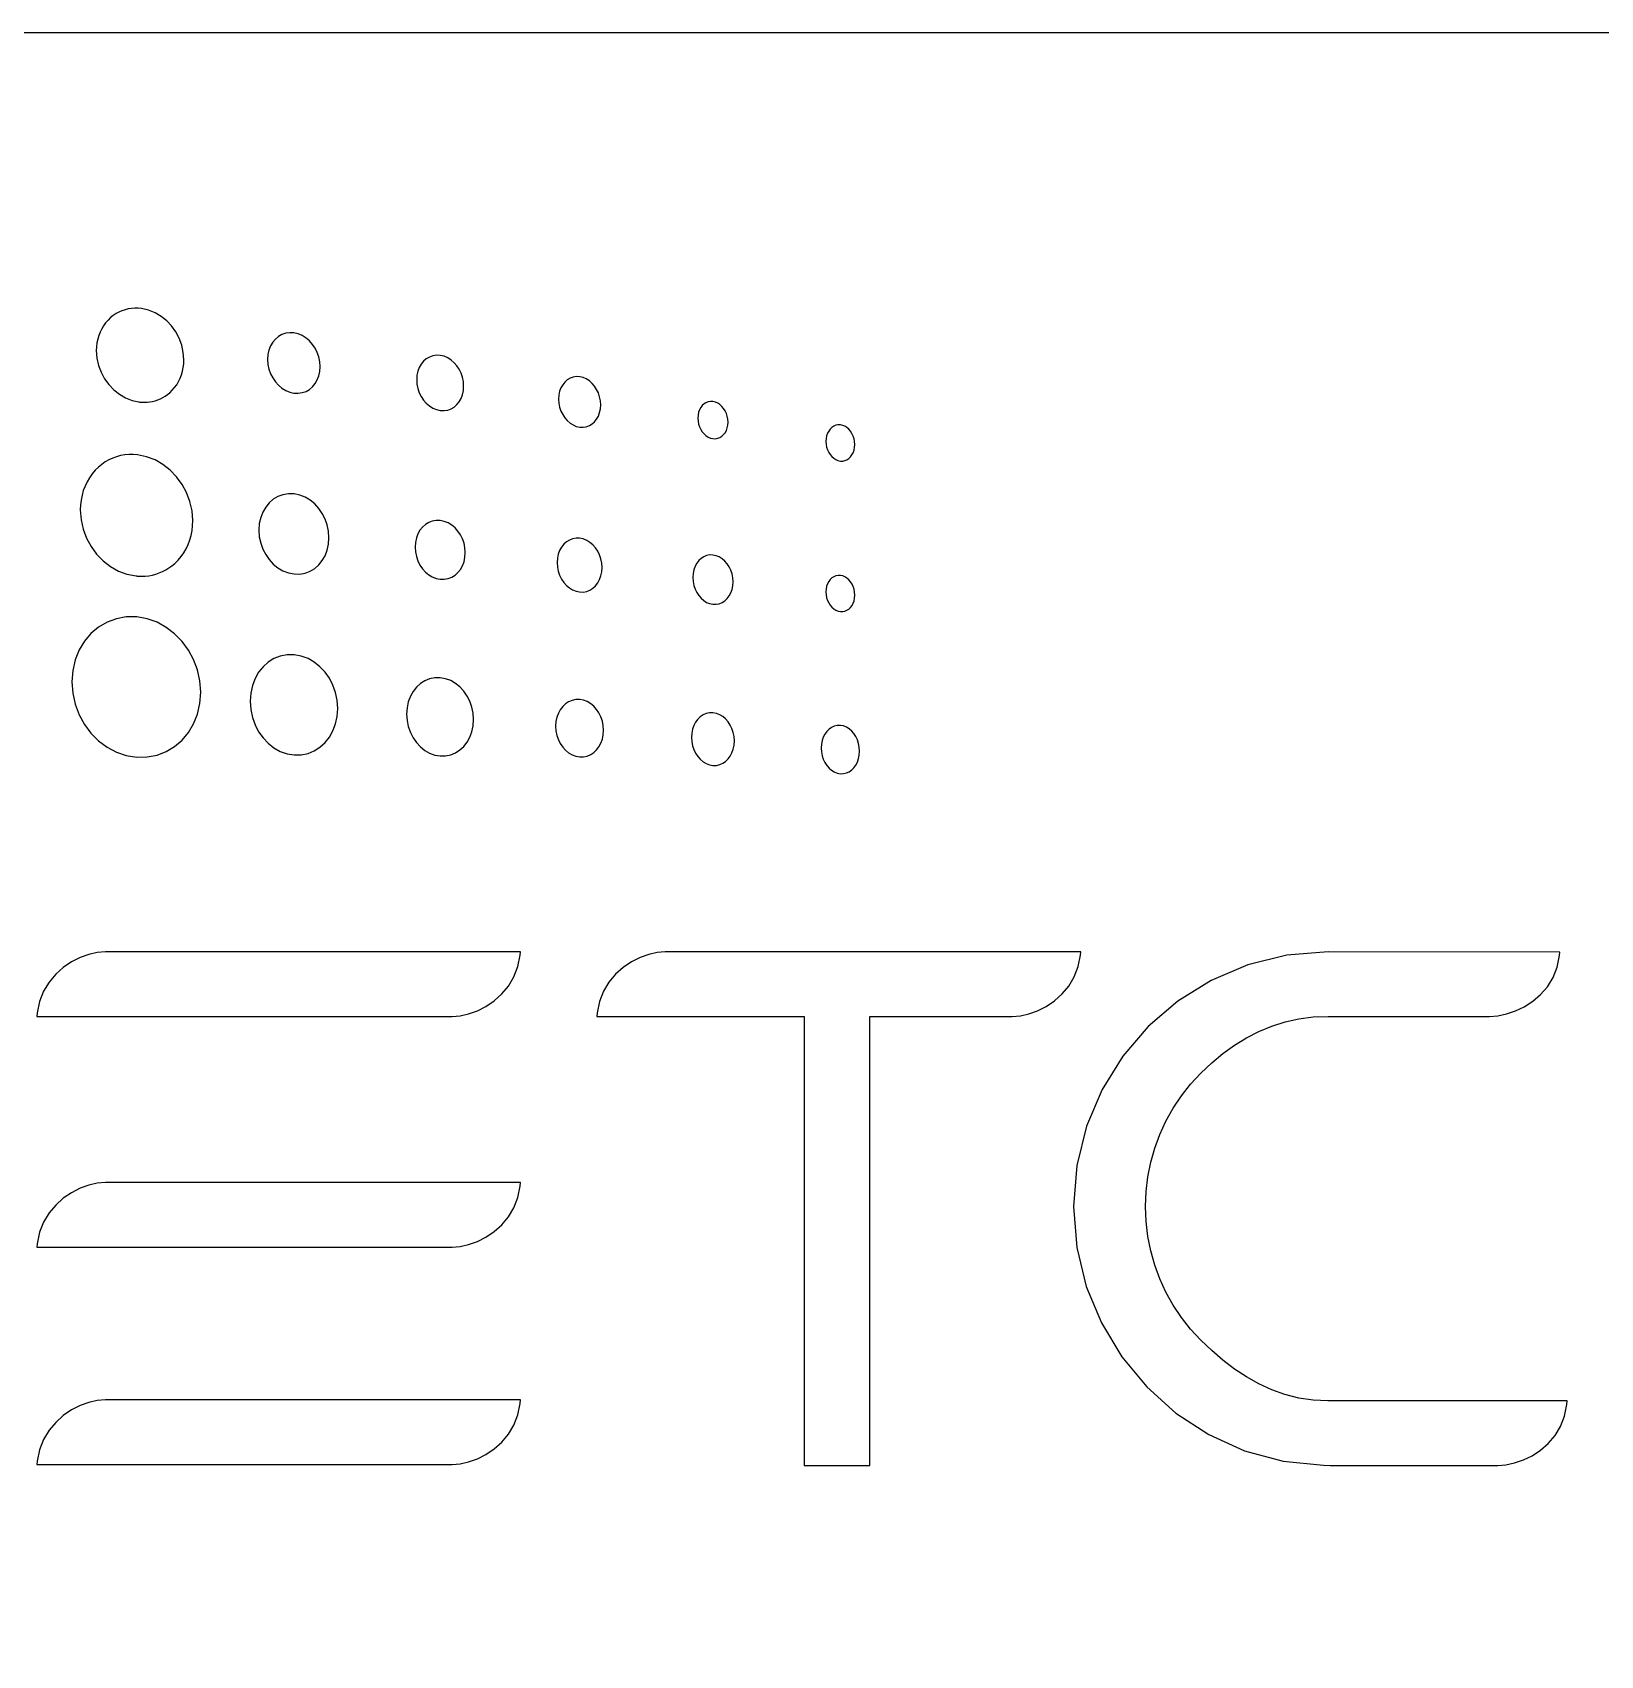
# Model space of a CAD drawing. Header units: inches. Extents: x 0.6 to 61.5, y 0.9 to 41.7.
# Drawn here: x 3.3992 to 3.8507, y 36.6712 to 37.1385 of the extents above; entities that cross this region are included whole.
import ezdxf

# ---------------------------------------------------------------- set-up
doc = ezdxf.new("R2010")
doc.units = ezdxf.units.IN
doc.header["$MEASUREMENT"] = 0
doc.layers.add('ARTWORK', color=2, linetype='Continuous')

msp = doc.modelspace()

# ---------------------------------------------------------------- linework, layer by layer
at = {"layer": 'ARTWORK'}
for points in [[(3.08339, 37.13846), (7.21339, 37.13846), (7.21339, 35.20646), (3.08339, 35.20646), (3.08339, 37.13846)], [(3.42987, 37.03209), (3.42987, 37.03209), (3.43002, 37.03207), (3.43018, 37.03205), (3.43034, 37.03204), (3.43049, 37.03202), (3.43065, 37.03201), (3.4308, 37.032), (3.43096, 37.03199), (3.43111, 37.03199), (3.43127, 37.03198), (3.43142, 37.03198), (3.43142, 37.03198), (3.43223, 37.03201), (3.43303, 37.0321), (3.43381, 37.03224), (3.43458, 37.03243), (3.43532, 37.03268), (3.43605, 37.03299), (3.43675, 37.03334), (3.43743, 37.03375), (3.43809, 37.03421), (3.43871, 37.03472), (3.43871, 37.03472), (3.43946, 37.03544), (3.44013, 37.03622), (3.44073, 37.03706), (3.44127, 37.03796), (3.44172, 37.03891), (3.4421, 37.0399), (3.4424, 37.04093), (3.44262, 37.04199), (3.44275, 37.04308), (3.4428, 37.04419), (3.4428, 37.04419), (3.44264, 37.04636), (3.44219, 37.04844), (3.44146, 37.05043), (3.44048, 37.05227), (3.43927, 37.05396), (3.43786, 37.05545), (3.43627, 37.05673), (3.43451, 37.05775), (3.43263, 37.0585), (3.43063, 37.05895), (3.43063, 37.05895), (3.42964, 37.05905), (3.42867, 37.05907), (3.42771, 37.05901), (3.42677, 37.05886), (3.42585, 37.05864), (3.42496, 37.05834), (3.42409, 37.05797), (3.42326, 37.05751), (3.42247, 37.05699), (3.42171, 37.05638), (3.42171, 37.05638), (3.42096, 37.05567), (3.42028, 37.05488), (3.41967, 37.05404), (3.41913, 37.05313), (3.41867, 37.05218), (3.41829, 37.05119), (3.41799, 37.05015), (3.41777, 37.04908), (3.41763, 37.04798), (3.41759, 37.04686), (3.41759, 37.04686), (3.41775, 37.04471), (3.41822, 37.04262), (3.41896, 37.04064), (3.41996, 37.03878), (3.42119, 37.03709), (3.42262, 37.03559), (3.42423, 37.0343), (3.42599, 37.03327), (3.42788, 37.03253), (3.42987, 37.03209), (3.42987, 37.03209)], [(3.4745, 37.03464), (3.4745, 37.03464), (3.47573, 37.03459), (3.47689, 37.03476), (3.47798, 37.03514), (3.47896, 37.03571), (3.47984, 37.03646), (3.48059, 37.03736), (3.48121, 37.03841), (3.48166, 37.03959), (3.48195, 37.04088), (3.48204, 37.04226), (3.48204, 37.04226), (3.48195, 37.04367), (3.48166, 37.04504), (3.48121, 37.04634), (3.48059, 37.04756), (3.47984, 37.04867), (3.47896, 37.04965), (3.47798, 37.05049), (3.47689, 37.05117), (3.47573, 37.05166), (3.4745, 37.05194), (3.4745, 37.05194), (3.47327, 37.052), (3.47211, 37.05184), (3.47102, 37.05147), (3.47002, 37.0509), (3.46914, 37.05016), (3.46838, 37.04925), (3.46776, 37.0482), (3.46729, 37.04702), (3.46701, 37.04572), (3.46691, 37.04433), (3.46691, 37.04433), (3.46701, 37.04291), (3.46729, 37.04153), (3.46776, 37.04022), (3.46838, 37.039), (3.46914, 37.03789), (3.47002, 37.0369), (3.47102, 37.03607), (3.47211, 37.0354), (3.47327, 37.03491), (3.4745, 37.03464), (3.4745, 37.03464)], [(3.51662, 37.02963), (3.51662, 37.02963), (3.51771, 37.02959), (3.51875, 37.02975), (3.51972, 37.0301), (3.5206, 37.03062), (3.52139, 37.03131), (3.52206, 37.03214), (3.5226, 37.0331), (3.52301, 37.03418), (3.52327, 37.03536), (3.52335, 37.03663), (3.52335, 37.03663), (3.52327, 37.03792), (3.52301, 37.03918), (3.5226, 37.04037), (3.52206, 37.04148), (3.52139, 37.04249), (3.5206, 37.04339), (3.51972, 37.04416), (3.51875, 37.04477), (3.51771, 37.04522), (3.51662, 37.04548), (3.51662, 37.04548), (3.51551, 37.04553), (3.51447, 37.04537), (3.51349, 37.04502), (3.5126, 37.0445), (3.51181, 37.04382), (3.51113, 37.04299), (3.51058, 37.04202), (3.51017, 37.04094), (3.50991, 37.03975), (3.50983, 37.03848), (3.50983, 37.03848), (3.50991, 37.03718), (3.51017, 37.03592), (3.51058, 37.03473), (3.51113, 37.03361), (3.51181, 37.0326), (3.5126, 37.0317), (3.51349, 37.03093), (3.51447, 37.03032), (3.51551, 37.02988), (3.51662, 37.02963), (3.51662, 37.02963)], [(3.55676, 37.02482), (3.55676, 37.02482), (3.55774, 37.02479), (3.55867, 37.02494), (3.55954, 37.02526), (3.56033, 37.02574), (3.56104, 37.02637), (3.56164, 37.02713), (3.56213, 37.02802), (3.5625, 37.02901), (3.56273, 37.03009), (3.56281, 37.03125), (3.56281, 37.03125), (3.56273, 37.03244), (3.5625, 37.03358), (3.56213, 37.03467), (3.56164, 37.03569), (3.56104, 37.03662), (3.56033, 37.03744), (3.55954, 37.03814), (3.55867, 37.0387), (3.55774, 37.0391), (3.55676, 37.03934), (3.55676, 37.03934), (3.55578, 37.03938), (3.55485, 37.03924), (3.55397, 37.03892), (3.55318, 37.03844), (3.55247, 37.03781), (3.55186, 37.03705), (3.55136, 37.03616), (3.55099, 37.03517), (3.55076, 37.03408), (3.55068, 37.03291), (3.55068, 37.03291), (3.55076, 37.03172), (3.55099, 37.03057), (3.55136, 37.02947), (3.55186, 37.02845), (3.55247, 37.02753), (3.55318, 37.0267), (3.55397, 37.02601), (3.55485, 37.02545), (3.55578, 37.02505), (3.55676, 37.02482), (3.55676, 37.02482)], [(3.59512, 37.02153), (3.59512, 37.02153), (3.59583, 37.0215), (3.5965, 37.02161), (3.59712, 37.02185), (3.59769, 37.02221), (3.5982, 37.02267), (3.59863, 37.02323), (3.59898, 37.02388), (3.59925, 37.02461), (3.59941, 37.02541), (3.59947, 37.02626), (3.59947, 37.02626), (3.59941, 37.02713), (3.59925, 37.02797), (3.59898, 37.02877), (3.59863, 37.02952), (3.5982, 37.0302), (3.59769, 37.0308), (3.59712, 37.03131), (3.5965, 37.03172), (3.59583, 37.03201), (3.59512, 37.03218), (3.59512, 37.03218), (3.59442, 37.0322), (3.59375, 37.03209), (3.59312, 37.03185), (3.59255, 37.0315), (3.59205, 37.03104), (3.59161, 37.03047), (3.59126, 37.02983), (3.591, 37.0291), (3.59083, 37.0283), (3.59077, 37.02744), (3.59077, 37.02744), (3.59083, 37.02657), (3.591, 37.02573), (3.59126, 37.02493), (3.59161, 37.02418), (3.59205, 37.0235), (3.59255, 37.0229), (3.59312, 37.02239), (3.59375, 37.02198), (3.59442, 37.02169), (3.59512, 37.02153), (3.59512, 37.02153)], [(3.63181, 37.01507), (3.63181, 37.01507), (3.63248, 37.01506), (3.63312, 37.01519), (3.63372, 37.01544), (3.63426, 37.01581), (3.63475, 37.01627), (3.63516, 37.01683), (3.6355, 37.01748), (3.63575, 37.0182), (3.63591, 37.01898), (3.63596, 37.01982), (3.63596, 37.01982), (3.63591, 37.02067), (3.63575, 37.02149), (3.6355, 37.02226), (3.63516, 37.02298), (3.63475, 37.02363), (3.63426, 37.02421), (3.63372, 37.02469), (3.63312, 37.02507), (3.63248, 37.02534), (3.63181, 37.02549), (3.63181, 37.02549), (3.63113, 37.02549), (3.63049, 37.02536), (3.62989, 37.02511), (3.62935, 37.02475), (3.62886, 37.02428), (3.62845, 37.02371), (3.62811, 37.02307), (3.62786, 37.02235), (3.6277, 37.02156), (3.62764, 37.02072), (3.62764, 37.02072), (3.6277, 37.01987), (3.62786, 37.01905), (3.62811, 37.01828), (3.62845, 37.01756), (3.62886, 37.01691), (3.62935, 37.01634), (3.62989, 37.01586), (3.63049, 37.01548), (3.63113, 37.01521), (3.63181, 37.01507), (3.63181, 37.01507)], [(3.42902, 36.982), (3.42902, 36.982), (3.42918, 36.98199), (3.42934, 36.98197), (3.4295, 36.98196), (3.42965, 36.98195), (3.42981, 36.98194), (3.42996, 36.98193), (3.43012, 36.98193), (3.43027, 36.98192), (3.43043, 36.98192), (3.43058, 36.98192), (3.43058, 36.98192), (3.43164, 36.98196), (3.43269, 36.98207), (3.43372, 36.98226), (3.43473, 36.98252), (3.43571, 36.98286), (3.43667, 36.98327), (3.43759, 36.98375), (3.43849, 36.9843), (3.43934, 36.98491), (3.44016, 36.9856), (3.44016, 36.9856), (3.44111, 36.98654), (3.44197, 36.98756), (3.44275, 36.98865), (3.44342, 36.98982), (3.44401, 36.99105), (3.44449, 36.99234), (3.44487, 36.99367), (3.44515, 36.99505), (3.44532, 36.99646), (3.44537, 36.99791), (3.44537, 36.99791), (3.44516, 37.0007), (3.44456, 37.0034), (3.44359, 37.00597), (3.4423, 37.00836), (3.44071, 37.01054), (3.43886, 37.01247), (3.43677, 37.0141), (3.4345, 37.0154), (3.43205, 37.01633), (3.42948, 37.01685), (3.42948, 37.01685), (3.42823, 37.01694), (3.427, 37.01694), (3.42578, 37.01683), (3.42459, 37.01662), (3.42343, 37.01631), (3.42231, 37.0159), (3.42122, 37.0154), (3.42017, 37.0148), (3.41917, 37.01412), (3.41822, 37.01334), (3.41822, 37.01334), (3.41726, 37.0124), (3.41639, 37.01138), (3.41561, 37.01028), (3.41493, 37.00911), (3.41434, 37.00787), (3.41385, 37.00658), (3.41347, 37.00523), (3.41319, 37.00385), (3.41303, 37.00243), (3.41297, 37.00098), (3.41297, 37.00098), (3.41318, 36.99815), (3.41379, 36.99542), (3.41476, 36.99283), (3.41607, 36.99043), (3.41767, 36.98824), (3.41955, 36.98632), (3.42165, 36.98469), (3.42395, 36.98341), (3.42642, 36.9825), (3.42902, 36.982), (3.42902, 36.982)], [(3.47453, 36.98255), (3.47453, 36.98255), (3.47616, 36.98253), (3.47771, 36.9828), (3.47915, 36.98335), (3.48046, 36.98415), (3.48163, 36.98517), (3.48264, 36.9864), (3.48345, 36.98782), (3.48406, 36.9894), (3.48444, 36.99113), (3.48457, 36.99298), (3.48457, 36.99298), (3.48444, 36.99485), (3.48406, 36.99666), (3.48345, 36.99838), (3.48264, 36.99998), (3.48163, 37.00143), (3.48046, 37.00271), (3.47915, 37.0038), (3.47771, 37.00466), (3.47616, 37.00527), (3.47453, 37.00561), (3.47453, 37.00561), (3.47289, 37.00565), (3.47133, 37.00539), (3.46988, 37.00485), (3.46855, 37.00406), (3.46737, 37.00304), (3.46635, 37.00181), (3.46553, 37.00038), (3.46491, 36.99879), (3.46452, 36.99705), (3.46439, 36.99518), (3.46439, 36.99518), (3.46452, 36.99329), (3.46491, 36.99147), (3.46553, 36.98974), (3.46635, 36.98813), (3.46737, 36.98668), (3.46855, 36.9854), (3.46988, 36.98432), (3.47133, 36.98346), (3.47289, 36.98286), (3.47453, 36.98255), (3.47453, 36.98255)], [(3.5166, 36.98104), (3.5166, 36.98104), (3.51777, 36.98103), (3.51888, 36.98123), (3.51992, 36.98163), (3.52086, 36.98222), (3.5217, 36.98297), (3.52242, 36.98388), (3.52301, 36.98492), (3.52345, 36.98608), (3.52372, 36.98735), (3.52381, 36.98871), (3.52381, 36.98871), (3.52372, 36.99008), (3.52345, 36.99141), (3.52301, 36.99267), (3.52242, 36.99384), (3.5217, 36.9949), (3.52086, 36.99583), (3.51992, 36.99662), (3.51888, 36.99725), (3.51777, 36.9977), (3.5166, 36.99794), (3.5166, 36.99794), (3.51543, 36.99797), (3.51432, 36.99777), (3.51328, 36.99738), (3.51233, 36.99679), (3.51149, 36.99604), (3.51077, 36.99514), (3.51018, 36.99409), (3.50974, 36.99293), (3.50946, 36.99165), (3.50937, 36.99029), (3.50937, 36.99029), (3.50946, 36.9889), (3.50974, 36.98756), (3.51018, 36.9863), (3.51077, 36.98513), (3.51149, 36.98406), (3.51233, 36.98312), (3.51328, 36.98233), (3.51432, 36.98171), (3.51543, 36.98127), (3.5166, 36.98104), (3.5166, 36.98104)], [(3.55675, 36.97737), (3.55675, 36.97737), (3.5578, 36.97736), (3.55879, 36.97755), (3.55972, 36.97792), (3.56056, 36.97846), (3.56131, 36.97915), (3.56196, 36.97998), (3.56248, 36.98094), (3.56287, 36.98201), (3.56311, 36.98317), (3.5632, 36.98441), (3.5632, 36.98441), (3.56311, 36.98567), (3.56287, 36.98688), (3.56248, 36.98803), (3.56196, 36.9891), (3.56131, 36.99007), (3.56056, 36.99093), (3.55972, 36.99165), (3.55879, 36.99223), (3.5578, 36.99263), (3.55675, 36.99286), (3.55675, 36.99286), (3.5557, 36.99287), (3.55471, 36.99269), (3.55378, 36.99233), (3.55293, 36.99179), (3.55217, 36.9911), (3.55152, 36.99026), (3.55099, 36.98931), (3.5506, 36.98823), (3.55035, 36.98707), (3.55026, 36.98582), (3.55026, 36.98582), (3.55035, 36.98455), (3.5506, 36.98333), (3.55099, 36.98217), (3.55152, 36.9811), (3.55217, 36.98012), (3.55293, 36.97927), (3.55378, 36.97855), (3.55471, 36.97798), (3.5557, 36.97758), (3.55675, 36.97737), (3.55675, 36.97737)], [(3.59512, 36.97384), (3.59512, 36.97384), (3.59606, 36.97383), (3.59695, 36.974), (3.59778, 36.97434), (3.59854, 36.97484), (3.59922, 36.97547), (3.59979, 36.97624), (3.60027, 36.97711), (3.60062, 36.97809), (3.60084, 36.97916), (3.60091, 36.9803), (3.60091, 36.9803), (3.60084, 36.98146), (3.60062, 36.98257), (3.60027, 36.98363), (3.59979, 36.98461), (3.59922, 36.9855), (3.59854, 36.98628), (3.59778, 36.98694), (3.59695, 36.98746), (3.59606, 36.98782), (3.59512, 36.98802), (3.59512, 36.98802), (3.59418, 36.98803), (3.59329, 36.98786), (3.59246, 36.98753), (3.5917, 36.98703), (3.59102, 36.9864), (3.59044, 36.98564), (3.58997, 36.98476), (3.58961, 36.98378), (3.58939, 36.98271), (3.58932, 36.98156), (3.58932, 36.98156), (3.58939, 36.9804), (3.58961, 36.97928), (3.58997, 36.97822), (3.59044, 36.97724), (3.59102, 36.97635), (3.5917, 36.97557), (3.59246, 36.97491), (3.59329, 36.97439), (3.59418, 36.97403), (3.59512, 36.97384), (3.59512, 36.97384)], [(3.63181, 36.98213), (3.63181, 36.98213), (3.63114, 36.98214), (3.6305, 36.98201), (3.6299, 36.98176), (3.62935, 36.9814), (3.62887, 36.98093), (3.62845, 36.98037), (3.62811, 36.97972), (3.62786, 36.979), (3.6277, 36.97822), (3.62764, 36.97738), (3.62764, 36.97738), (3.6277, 36.97653), (3.62786, 36.97571), (3.62811, 36.97494), (3.62845, 36.97422), (3.62887, 36.97356), (3.62935, 36.97299), (3.6299, 36.97251), (3.6305, 36.97212), (3.63114, 36.97186), (3.63181, 36.97171), (3.63181, 36.97171), (3.63249, 36.97171), (3.63313, 36.97184), (3.63372, 36.9721), (3.63427, 36.97246), (3.63475, 36.97293), (3.63517, 36.97349), (3.6355, 36.97414), (3.63575, 36.97486), (3.63591, 36.97564), (3.63596, 36.97648), (3.63596, 36.97648), (3.63591, 36.97733), (3.63575, 36.97814), (3.6355, 36.97891), (3.63517, 36.97963), (3.63475, 36.98028), (3.63427, 36.98086), (3.63372, 36.98134), (3.63313, 36.98172), (3.63249, 36.98199), (3.63181, 36.98213), (3.63181, 36.98213)], [(3.42926, 36.92982), (3.42926, 36.92982), (3.43225, 36.92987), (3.43508, 36.93042), (3.43773, 36.93144), (3.44014, 36.93289), (3.44228, 36.93473), (3.44412, 36.93693), (3.44561, 36.93945), (3.44672, 36.94224), (3.44742, 36.94527), (3.44766, 36.9485), (3.44766, 36.9485), (3.44742, 36.95177), (3.44672, 36.95492), (3.44561, 36.95789), (3.44412, 36.96065), (3.44228, 36.96315), (3.44014, 36.96534), (3.43773, 36.96719), (3.43508, 36.96864), (3.43225, 36.96965), (3.42926, 36.97019), (3.42926, 36.97019), (3.42623, 36.9702), (3.42336, 36.96969), (3.42068, 36.9687), (3.41822, 36.96726), (3.41604, 36.96543), (3.41417, 36.96322), (3.41264, 36.9607), (3.4115, 36.95788), (3.41079, 36.95481), (3.41055, 36.95153), (3.41055, 36.95153), (3.41079, 36.94821), (3.4115, 36.94503), (3.41264, 36.94203), (3.41417, 36.93925), (3.41604, 36.93675), (3.41822, 36.93455), (3.42068, 36.93272), (3.42336, 36.93129), (3.42623, 36.93031), (3.42926, 36.92982), (3.42926, 36.92982)], [(3.47457, 36.95928), (3.47457, 36.95928), (3.47251, 36.95928), (3.47056, 36.95891), (3.46874, 36.95819), (3.46707, 36.95716), (3.46559, 36.95585), (3.46432, 36.95427), (3.46328, 36.95246), (3.46251, 36.95044), (3.46203, 36.94825), (3.46186, 36.94591), (3.46186, 36.94591), (3.46203, 36.94354), (3.46251, 36.94127), (3.46328, 36.93913), (3.46432, 36.93715), (3.46559, 36.93536), (3.46707, 36.9338), (3.46874, 36.9325), (3.47056, 36.93148), (3.47251, 36.93079), (3.47457, 36.93045), (3.47457, 36.93045), (3.47661, 36.93049), (3.47854, 36.93089), (3.48034, 36.93163), (3.48198, 36.93267), (3.48343, 36.934), (3.48468, 36.93557), (3.48569, 36.93737), (3.48645, 36.93937), (3.48692, 36.94154), (3.48708, 36.94385), (3.48708, 36.94385), (3.48692, 36.94619), (3.48645, 36.94843), (3.48569, 36.95055), (3.48468, 36.95252), (3.48343, 36.9543), (3.48198, 36.95586), (3.48034, 36.95717), (3.47854, 36.9582), (3.47661, 36.95891), (3.47457, 36.95928), (3.47457, 36.95928)], [(3.5166, 36.95269), (3.5166, 36.95269), (3.51504, 36.95268), (3.51355, 36.95238), (3.51216, 36.95182), (3.51089, 36.95101), (3.50976, 36.94998), (3.50879, 36.94874), (3.50801, 36.94733), (3.50742, 36.94575), (3.50705, 36.94404), (3.50692, 36.94222), (3.50692, 36.94222), (3.50705, 36.94037), (3.50742, 36.9386), (3.50801, 36.93693), (3.50879, 36.93539), (3.50976, 36.93399), (3.51089, 36.93278), (3.51216, 36.93176), (3.51355, 36.93097), (3.51504, 36.93043), (3.5166, 36.93016), (3.5166, 36.93016), (3.51816, 36.93019), (3.51964, 36.93051), (3.52101, 36.93108), (3.52226, 36.9319), (3.52338, 36.93293), (3.52433, 36.93417), (3.52511, 36.93558), (3.52569, 36.93714), (3.52605, 36.93884), (3.52617, 36.94065), (3.52617, 36.94065), (3.52605, 36.94248), (3.52569, 36.94423), (3.52511, 36.94589), (3.52433, 36.94742), (3.52338, 36.94881), (3.52226, 36.95003), (3.52101, 36.95105), (3.51964, 36.95185), (3.51816, 36.95241), (3.5166, 36.95269), (3.5166, 36.95269)], [(3.55676, 36.9464), (3.55676, 36.9464), (3.55564, 36.94639), (3.55458, 36.94617), (3.55358, 36.94575), (3.55268, 36.94515), (3.55187, 36.9444), (3.55117, 36.94349), (3.55061, 36.94245), (3.55019, 36.9413), (3.54993, 36.94004), (3.54983, 36.9387), (3.54983, 36.9387), (3.54993, 36.93736), (3.55019, 36.93606), (3.55061, 36.93484), (3.55117, 36.93371), (3.55187, 36.9327), (3.55268, 36.93181), (3.55358, 36.93106), (3.55458, 36.93048), (3.55564, 36.93008), (3.55676, 36.92989), (3.55676, 36.92989), (3.55788, 36.92991), (3.55893, 36.93014), (3.55992, 36.93056), (3.56082, 36.93116), (3.56162, 36.93192), (3.5623, 36.93283), (3.56286, 36.93386), (3.56328, 36.93501), (3.56354, 36.93625), (3.56363, 36.93758), (3.56363, 36.93758), (3.56354, 36.93892), (3.56328, 36.94021), (3.56286, 36.94143), (3.5623, 36.94255), (3.56162, 36.94357), (3.56082, 36.94446), (3.55992, 36.94521), (3.55893, 36.9458), (3.55788, 36.9462), (3.55676, 36.9464), (3.55676, 36.9464)], [(3.59512, 36.92744), (3.59512, 36.92744), (3.59612, 36.92746), (3.59708, 36.92767), (3.59796, 36.92806), (3.59877, 36.92861), (3.59949, 36.92931), (3.6001, 36.93014), (3.6006, 36.93109), (3.60098, 36.93214), (3.60121, 36.93329), (3.60129, 36.93451), (3.60129, 36.93451), (3.60121, 36.93574), (3.60098, 36.93692), (3.6006, 36.93803), (3.6001, 36.93906), (3.59949, 36.94), (3.59877, 36.94081), (3.59796, 36.94149), (3.59708, 36.94203), (3.59612, 36.94239), (3.59512, 36.94258), (3.59512, 36.94258), (3.59412, 36.94256), (3.59317, 36.94236), (3.59228, 36.94197), (3.59147, 36.94142), (3.59074, 36.94073), (3.59012, 36.9399), (3.58962, 36.93894), (3.58924, 36.93789), (3.58901, 36.93674), (3.58893, 36.93552), (3.58893, 36.93552), (3.58901, 36.93428), (3.58924, 36.9331), (3.58962, 36.93198), (3.59012, 36.93094), (3.59074, 36.93001), (3.59147, 36.9292), (3.59228, 36.92851), (3.59317, 36.92798), (3.59412, 36.92762), (3.59512, 36.92744), (3.59512, 36.92744)], [(3.63182, 36.92506), (3.63182, 36.92506), (3.63272, 36.92508), (3.63357, 36.92528), (3.63436, 36.92563), (3.63509, 36.92614), (3.63573, 36.92678), (3.63628, 36.92755), (3.63673, 36.92842), (3.63706, 36.92939), (3.63727, 36.93043), (3.63734, 36.93155), (3.63734, 36.93155), (3.63727, 36.93268), (3.63706, 36.93377), (3.63673, 36.93479), (3.63628, 36.93574), (3.63573, 36.93659), (3.63509, 36.93734), (3.63436, 36.93796), (3.63357, 36.93845), (3.63272, 36.93879), (3.63182, 36.93895), (3.63182, 36.93895), (3.63092, 36.93894), (3.63006, 36.93874), (3.62926, 36.93839), (3.62854, 36.93788), (3.62789, 36.93724), (3.62734, 36.93648), (3.62689, 36.9356), (3.62655, 36.93463), (3.62634, 36.93358), (3.62627, 36.93245), (3.62627, 36.93245), (3.62634, 36.93132), (3.62655, 36.93024), (3.62689, 36.92921), (3.62734, 36.92827), (3.62789, 36.92742), (3.62854, 36.92667), (3.62926, 36.92605), (3.63006, 36.92556), (3.63092, 36.92523), (3.63182, 36.92506), (3.63182, 36.92506)], [(3.4006, 36.85617), (3.40048, 36.85518), (3.52001, 36.85518), (3.52001, 36.85518), (3.52233, 36.85537), (3.52479, 36.85591), (3.52729, 36.85682), (3.52977, 36.85807), (3.53215, 36.85968), (3.53433, 36.86163), (3.53625, 36.86392), (3.53783, 36.86654), (3.53898, 36.8695), (3.53962, 36.87278), (3.53973, 36.87375), (3.42021, 36.87375), (3.42021, 36.87375), (3.41788, 36.87357), (3.41543, 36.87302), (3.41292, 36.87212), (3.41045, 36.87087), (3.40807, 36.86926), (3.40589, 36.86731), (3.40397, 36.86503), (3.40239, 36.8624), (3.40124, 36.85945), (3.4006, 36.85617), (3.4006, 36.85617)], [(3.70105, 36.87375), (3.58141, 36.87375), (3.58141, 36.87375), (3.57909, 36.87357), (3.57664, 36.87303), (3.57413, 36.87212), (3.57165, 36.87087), (3.56928, 36.86926), (3.56709, 36.86732), (3.56517, 36.86503), (3.5636, 36.8624), (3.56245, 36.85945), (3.5618, 36.85617), (3.56169, 36.85518), (3.62139, 36.85518), (3.62139, 36.72589), (3.64032, 36.72589), (3.64032, 36.85518), (3.68132, 36.85518), (3.68132, 36.85518), (3.68364, 36.85537), (3.6861, 36.85591), (3.6886, 36.85682), (3.69108, 36.85807), (3.69346, 36.85968), (3.69564, 36.86163), (3.69756, 36.86392), (3.69914, 36.86655), (3.70029, 36.8695), (3.70094, 36.87278), (3.70105, 36.87375), (3.70105, 36.87375)], [(3.77216, 36.74447), (3.77216, 36.74447), (3.76789, 36.74468), (3.76378, 36.7453), (3.75981, 36.7463), (3.75599, 36.74767), (3.7523, 36.74936), (3.74874, 36.75137), (3.74529, 36.75365), (3.74196, 36.7562), (3.73874, 36.75898), (3.73561, 36.76197), (3.73561, 36.76197), (3.73266, 36.76515), (3.73, 36.76852), (3.72763, 36.77206), (3.72555, 36.77576), (3.72378, 36.7796), (3.72231, 36.78357), (3.72116, 36.78765), (3.72034, 36.79183), (3.71983, 36.79609), (3.71966, 36.80041), (3.71966, 36.80041), (3.71983, 36.80474), (3.72034, 36.809), (3.72116, 36.81317), (3.72231, 36.81725), (3.72378, 36.82122), (3.72555, 36.82506), (3.72763, 36.82876), (3.73, 36.8323), (3.73266, 36.83567), (3.73561, 36.83886), (3.73561, 36.83886), (3.73874, 36.84181), (3.74197, 36.8445), (3.74531, 36.84692), (3.74877, 36.84905), (3.75234, 36.85088), (3.75604, 36.8524), (3.75988, 36.8536), (3.76385, 36.85448), (3.76797, 36.85501), (3.77225, 36.85519), (3.81869, 36.85519), (3.81869, 36.85519), (3.82107, 36.85536), (3.82358, 36.85588), (3.82616, 36.85675), (3.8287, 36.85797), (3.83114, 36.85954), (3.83339, 36.86146), (3.83537, 36.86374), (3.83699, 36.86637), (3.83818, 36.86936), (3.83885, 36.8727), (3.83896, 36.8737), (3.77228, 36.87376), (3.77228, 36.87376), (3.76039, 36.8728), (3.74912, 36.87001), (3.7386, 36.86556), (3.72899, 36.85959), (3.72044, 36.85225), (3.71311, 36.8437), (3.70714, 36.83409), (3.70269, 36.82357), (3.6999, 36.81229), (3.69894, 36.80041), (3.69894, 36.80041), (3.69989, 36.78868), (3.70262, 36.77746), (3.70698, 36.76691), (3.71284, 36.75721), (3.72004, 36.74851), (3.72844, 36.74098), (3.73787, 36.73479), (3.7482, 36.73011), (3.75928, 36.7271), (3.77096, 36.72593), (3.77287, 36.7259), (3.81558, 36.72591), (3.82107, 36.7259), (3.82107, 36.7259), (3.82344, 36.72607), (3.82594, 36.7266), (3.82848, 36.72748), (3.831, 36.7287), (3.83341, 36.73028), (3.83562, 36.73222), (3.83757, 36.7345), (3.83917, 36.73714), (3.84034, 36.74013), (3.841, 36.74348), (3.8411, 36.74447), (3.77216, 36.74447), (3.77216, 36.74447)], [(3.4006, 36.78974), (3.40048, 36.78875), (3.52001, 36.78875), (3.52001, 36.78875), (3.52233, 36.78893), (3.52479, 36.78948), (3.52729, 36.79038), (3.52977, 36.79163), (3.53215, 36.79324), (3.53433, 36.79519), (3.53625, 36.79748), (3.53783, 36.8001), (3.53898, 36.80305), (3.53962, 36.80633), (3.53973, 36.80732), (3.42021, 36.80732), (3.42021, 36.80732), (3.41788, 36.80714), (3.41543, 36.80659), (3.41292, 36.80569), (3.41045, 36.80443), (3.40807, 36.80283), (3.40589, 36.80088), (3.40397, 36.79859), (3.40239, 36.79597), (3.40124, 36.79302), (3.4006, 36.78974), (3.4006, 36.78974)], [(3.4006, 36.72715), (3.40048, 36.72618), (3.52001, 36.72618), (3.52001, 36.72618), (3.52233, 36.72636), (3.52479, 36.7269), (3.52729, 36.72781), (3.52977, 36.72906), (3.53215, 36.73067), (3.53433, 36.73261), (3.53625, 36.7349), (3.53783, 36.73752), (3.53898, 36.74048), (3.53962, 36.74376), (3.53973, 36.74475), (3.42021, 36.74475), (3.42021, 36.74475), (3.41788, 36.74456), (3.41543, 36.74402), (3.41292, 36.74311), (3.41045, 36.74186), (3.40807, 36.74025), (3.40589, 36.7383), (3.40397, 36.73601), (3.40239, 36.73339), (3.40124, 36.73043), (3.4006, 36.72715), (3.4006, 36.72715)]]:
    msp.add_lwpolyline(points, dxfattribs=at)

doc.saveas('drawing.dxf')
